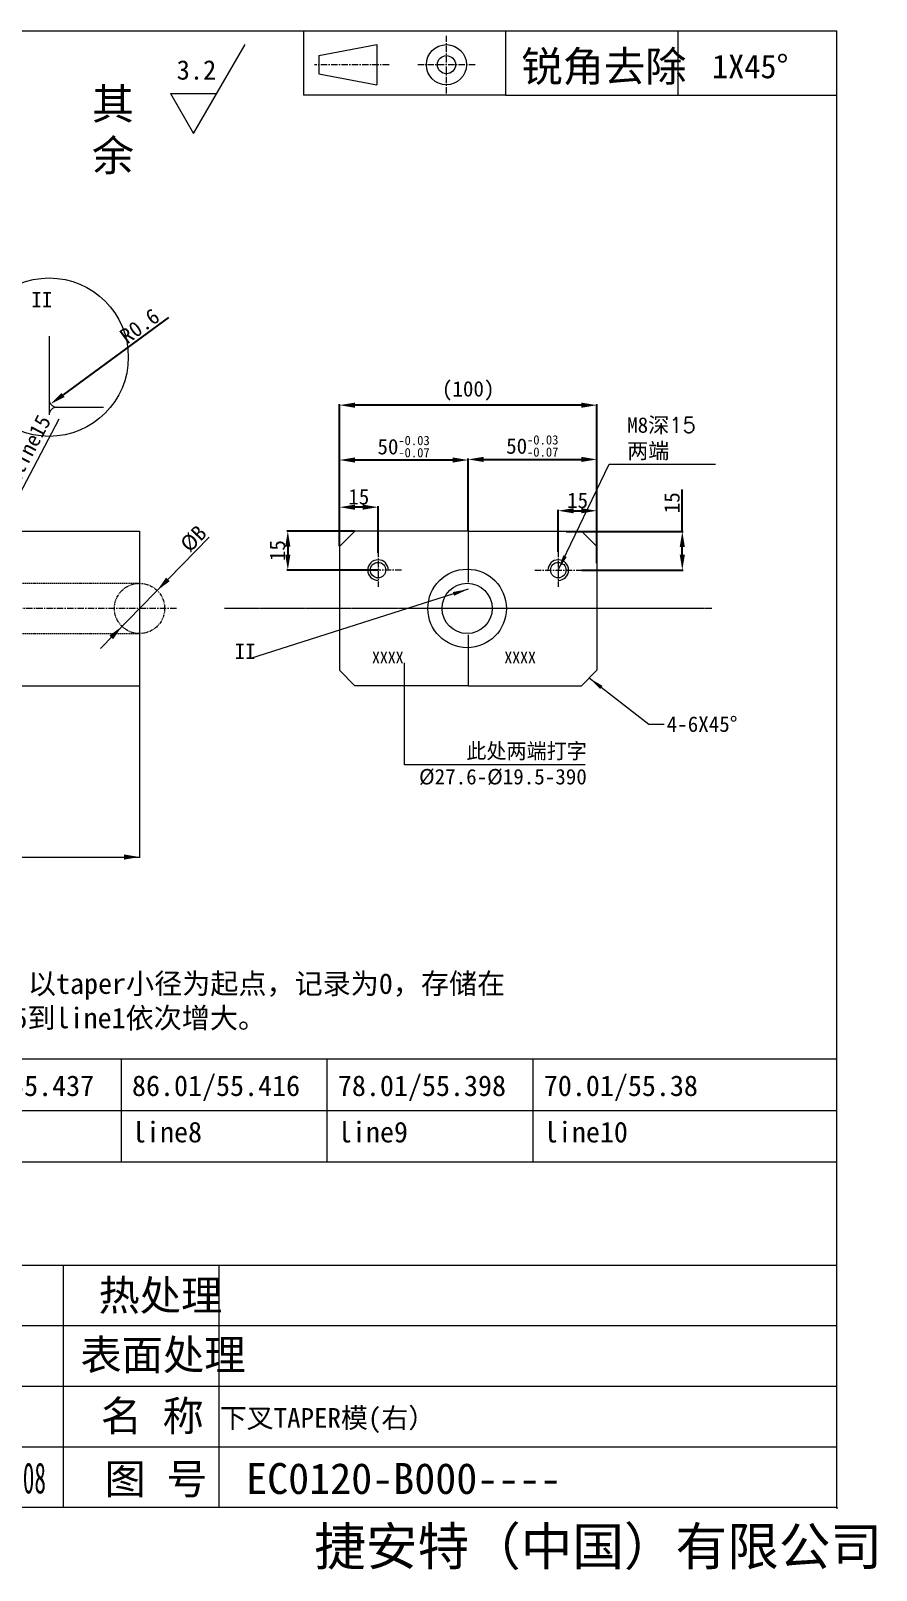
# Model space of a CAD drawing. Header units: inches. Extents: x 10015 to 10884, y -2280 to -1680.
# Drawn here: x 10555 to 10884, y -2280 to -1682 of the extents above; entities that cross this region are included whole.
import ezdxf

# ---------------------------------------------------------------- set-up
doc = ezdxf.new("R2010")
doc.units = ezdxf.units.IN
doc.header["$LTSCALE"] = 2
doc.header["$MEASUREMENT"] = 0
for name, pattern in [('CENTER', [2, 1.25, -0.25, 0.25, -0.25]), ('HIDDEN', [0.375, 0.25, -0.125]), ('PHANTOM2', [1.25, 0.625, -0.125, 0.125, -0.125, 0.125, -0.125])]:
    doc.linetypes.add(name, pattern=pattern)
doc.layers.get('0').update_dxf_attribs({"lineweight": 18})
doc.layers.get('DEFPOINTS').update_dxf_attribs({"lineweight": 18})
for name, color, linetype, lineweight in [('CEN', 1, 'CENTER', 18), ('CON', 2, 'Continuous', 18), ('DAS', 5, 'HIDDEN', 18), ('DIM', 7, 'Continuous', 18), ('F', 7, 'Continuous', 18), ('PHA', 4, 'PHANTOM2', 18)]:
    doc.layers.add(name, color=color, linetype=linetype, lineweight=lineweight)
doc.styles.add('ACISOTS', font='')
doc.styles.add('HZ', font='')
doc.styles.get('ACISOTS').set_extended_font_data('宋体')
doc.styles.get('HZ').set_extended_font_data('宋体')
doc.dimstyles.new('11', dxfattribs={"dimscale": 2, "dimtxt": 3, "dimasz": 3, "dimexe": 1.25, "dimexo": 0.625, "dimgap": 0.5, "dimtad": 1, "dimtxsty": 'Standard', "dimcen": 2.5, "dimdle": 6, "dimazin": 3, "dimtfac": 1, "dimtmove": 0, "dimatfit": 3})

# ---------------------------------------------------------------- blocks, each defined once
blk = doc.blocks.new('*X28')
at = {"layer": 'DIM', "linetype": 'Continuous'}
for points in [[(10532.18, -1897.72), (10535.85, -1892.88), (10534.08, -1891.95)], [(10523.1, -1914.98), (10521.19, -1920.75), (10519.42, -1919.82)]]:
    blk.add_hatch(color=0, dxfattribs=at).paths.add_polyline_path(points, flags=0)
at = {"layer": 'DIM', "color": 0, "linetype": 'Continuous'}
blk.add_line((10566.28, -1832.88), (10517.51, -1925.6), dxfattribs=at)
at = {"layer": 'DIM', "color": 0, "insert": (10544.83, -1863.05), "char_height": 6, "width": 146.7486, "attachment_point": 5, "rotation": 62.25624}
blk.add_mtext('%%CB 形线起点line15', dxfattribs=at)
blk = doc.blocks.new('*X29')
at = {"layer": 'DIM', "linetype": 'Continuous'}
for points in [[(10604.46, -1899.38), (10609.37, -1895.79), (10607.94, -1894.39)], [(10590.82, -1913.32), (10587.34, -1918.31), (10585.91, -1916.91)]]:
    blk.add_hatch(color=0, dxfattribs=at).paths.add_polyline_path(points, flags=0)
at = {"layer": 'DIM', "color": 0, "linetype": 'Continuous'}
blk.add_line((10624.65, -1878.74), (10582.43, -1921.9), dxfattribs=at)
at = {"layer": 'DIM', "color": 0, "insert": (10618.6, -1879.3), "char_height": 6, "width": 18.5028, "attachment_point": 5, "rotation": 45.62825}
blk.add_mtext('%%CB', dxfattribs=at)
blk = doc.blocks.new('*X33')
at = {"layer": 'DIM', "linetype": 'Continuous'}
for points in [[(10117.64, -2002.88), (10123.64, -2001.88), (10123.64, -2003.88)], [(10597.64, -2002.88), (10591.64, -2001.88), (10591.64, -2003.88)]]:
    blk.add_hatch(color=0, dxfattribs=at).paths.add_polyline_path(points, flags=0)
at = {"layer": 'DIM', "color": 0, "linetype": 'Continuous'}
for p, q in [((10597.64, -1906.48), (10597.64, -2003.24)), ((10117.64, -1936.48), (10117.64, -2003.24)), ((10117.64, -2002.88), (10597.64, -2002.88))]:
    blk.add_line(p, q, dxfattribs=at)
at = {"layer": 'DIM', "color": 0, "insert": (10352.27, -1998.36), "char_height": 6, "width": 25.1397, "attachment_point": 5}
blk.add_mtext('L_m', dxfattribs=at)
blk = doc.blocks.new('*X34')
at = {"layer": 'DIM', "linetype": 'Continuous'}
blk.add_hatch(color=0, dxfattribs=at).paths.add_polyline_path([(-29.13, 17.92), (-23.92, 14.84), (-24.84, 13.65)], flags=0)
at = {"layer": 'DIM', "color": 0, "linetype": 'Continuous'}
for p, q in [((-29.13, 17.92), (-6, 0)), ((-6, 0), (0, 0))]:
    blk.add_line(p, q, dxfattribs=at)
at = {"layer": 'DIM', "color": 0}
blk.add_line((0, 0), (0, 0), dxfattribs=at)
blk = doc.blocks.new('*X35')
at = {"layer": 'DIM'}
blk.add_hatch(color=0, dxfattribs=at).paths.add_polyline_path([(10567.34, -1822.66), (10568.53, -1824.27), (10563.09, -1827.01)], flags=0)
at = {"layer": 'DIM', "color": 0, "lineweight": -2}
blk.add_line((10608.94, -1793.44), (10567.93, -1823.47), dxfattribs=at)
at = {"layer": 'DIM', "color": 0, "insert": (10597.67, -1796.73), "char_height": 6, "width": 33.5664, "attachment_point": 5, "rotation": 36.22162}
blk.add_mtext('R0.6', dxfattribs=at)
blk = doc.blocks.new('*X36')
at = {"layer": 'DIM'}
for points in [[(10807.48, -1882.48), (10809.48, -1882.48), (10808.48, -1876.48)], [(10807.48, -1885.48), (10809.48, -1885.48), (10808.48, -1891.48)]]:
    blk.add_hatch(color=0, dxfattribs=at).paths.add_polyline_path(points, flags=0)
at = {"layer": 'DIM', "color": 0, "lineweight": -2}
for p, q in [((10808.48, -1876.48), (10808.48, -1860.19)), ((10763.42, -1876.48), (10808.84, -1876.48)), ((10808.48, -1885.48), (10808.48, -1882.48)), ((10769.42, -1891.48), (10808.84, -1891.48))]:
    blk.add_line(p, q, dxfattribs=at)
at = {"layer": 'DIM', "color": 0, "insert": (10804.48, -1865.33), "char_height": 6, "width": 14.1453, "attachment_point": 5, "rotation": 90}
blk.add_mtext('15', dxfattribs=at)
blk = doc.blocks.new('*X38')
at = {"layer": 'DIM', "color": 0, "char_height": 6, "attachment_point": 1}
for s, insert, width in [('50', (10759.09, -1892.17), 81.9486), ('{\\H0.6x;-0.03}', (10767.17, -1890.97), 49.6358), ('{\\H0.6x;-0.07}', (10767.17, -1895.69), 49.6358)]:
    blk.add_mtext(s, dxfattribs=dict(at, insert=insert, width=width))
blk = doc.blocks.new('*X37')
at = {"layer": 'DIM'}
for points in [[(10731.3, -1847.5), (10731.3, -1849.5), (10725.3, -1848.5)], [(10769.3, -1849.5), (10769.3, -1847.5), (10775.3, -1848.5)]]:
    blk.add_hatch(color=0, dxfattribs=at).paths.add_polyline_path(points, flags=0)
at = {"layer": 'DIM', "color": 0, "lineweight": -2}
for p, q in [((10725.3, -1876.23), (10725.3, -1848.14)), ((10731.3, -1848.5), (10769.3, -1848.5)), ((10775.3, -1888.73), (10775.3, -1848.14))]:
    blk.add_line(p, q, dxfattribs=at)
at = {"layer": 'DIM', "color": 0}
blk.add_blockref('*X38', (-19.04, 51.87), dxfattribs=at)
blk = doc.blocks.new('*X39')
at = {"layer": 'DIM'}
for points in [[(10766.3, -1867.43), (10766.3, -1869.43), (10760.3, -1868.43)], [(10769.3, -1867.43), (10769.3, -1869.43), (10775.3, -1868.43)]]:
    blk.add_hatch(color=0, dxfattribs=at).paths.add_polyline_path(points, flags=0)
at = {"layer": 'DIM', "color": 0, "lineweight": -2}
for p, q in [((10760.3, -1884.42), (10760.3, -1868.07)), ((10766.3, -1868.43), (10769.3, -1868.43)), ((10775.3, -1888.73), (10775.3, -1868.07))]:
    blk.add_line(p, q, dxfattribs=at)
at = {"layer": 'DIM', "color": 0, "insert": (10767.8, -1864.43), "char_height": 6, "width": 14.1453, "attachment_point": 5}
blk.add_mtext('15', dxfattribs=at)
blk = doc.blocks.new('*X40')
at = {"layer": 'DIM', "linetype": 'Continuous'}
blk.add_hatch(color=0, dxfattribs=at).paths.add_polyline_path([(-61.05, -41.11), (-59.12, -35.38), (-57.77, -36.03)], flags=0)
at = {"layer": 'DIM', "color": 0, "linetype": 'Continuous'}
for p, q in [((-61.05, -41.11), (-41.29, 0)), ((-41.29, 0), (-35.29, 0)), ((-35.29, 0), (0, 0))]:
    blk.add_line(p, q, dxfattribs=at)
at = {"layer": 'DIM', "color": 0}
blk.add_line((0, 0), (0, 0), dxfattribs=at)
blk = doc.blocks.new('*X41')
at = {"layer": 'DIM'}
for points in [[(10656.23, -1882.35), (10654.23, -1882.35), (10655.23, -1876.35)], [(10654.23, -1885.48), (10656.23, -1885.48), (10655.23, -1891.48)]]:
    blk.add_hatch(color=0, dxfattribs=at).paths.add_polyline_path(points, flags=0)
at = {"layer": 'DIM', "color": 0, "lineweight": -2}
for p, q in [((10681.17, -1876.35), (10654.87, -1876.35)), ((10655.23, -1882.35), (10655.23, -1885.48)), ((10690.22, -1891.48), (10654.87, -1891.48))]:
    blk.add_line(p, q, dxfattribs=at)
at = {"layer": 'DIM', "color": 0, "insert": (10651.23, -1883.91), "char_height": 6, "width": 14.1453, "attachment_point": 5, "rotation": 90}
blk.add_mtext('15', dxfattribs=at)
blk = doc.blocks.new('*X42')
at = {"layer": 'DIM'}
for points in [[(10681.3, -1866.04), (10681.3, -1868.04), (10675.3, -1867.04)], [(10684.3, -1868.04), (10684.3, -1866.04), (10690.3, -1867.04)]]:
    blk.add_hatch(color=0, dxfattribs=at).paths.add_polyline_path(points, flags=0)
at = {"layer": 'DIM', "color": 0, "lineweight": -2}
for p, q in [((10675.3, -1876.1), (10675.3, -1866.68)), ((10684.3, -1867.04), (10681.3, -1867.04)), ((10690.3, -1884.83), (10690.3, -1866.68))]:
    blk.add_line(p, q, dxfattribs=at)
at = {"layer": 'DIM', "color": 0, "insert": (10682.8, -1863.04), "char_height": 6, "width": 14.1453, "attachment_point": 5}
blk.add_mtext('15', dxfattribs=at)
blk = doc.blocks.new('*X44')
at = {"layer": 'DIM', "color": 0, "char_height": 6, "attachment_point": 1}
for s, insert, width in [('50', (10709.09, -1892.41), 81.9486), ('{\\H0.6x;-0.03}', (10717.17, -1891.21), 49.6358), ('{\\H0.6x;-0.07}', (10717.17, -1895.93), 49.6358)]:
    blk.add_mtext(s, dxfattribs=dict(at, insert=insert, width=width))
blk = doc.blocks.new('*X43')
at = {"layer": 'DIM'}
for points in [[(10681.3, -1847.74), (10681.3, -1849.74), (10675.3, -1848.74)], [(10719.3, -1849.74), (10719.3, -1847.74), (10725.3, -1848.74)]]:
    blk.add_hatch(color=0, dxfattribs=at).paths.add_polyline_path(points, flags=0)
at = {"layer": 'DIM', "color": 0, "lineweight": -2}
for p, q in [((10675.3, -1876.1), (10675.3, -1848.38)), ((10719.3, -1848.74), (10681.3, -1848.74)), ((10725.3, -1876.23), (10725.3, -1848.38))]:
    blk.add_line(p, q, dxfattribs=at)
at = {"layer": 'DIM', "color": 0}
blk.add_blockref('*X44', (-19.04, 51.87), dxfattribs=at)
blk = doc.blocks.new('*X45')
at = {"layer": 'DIM', "linetype": 'Continuous'}
blk.add_hatch(color=0, dxfattribs=at).paths.add_polyline_path([(84.61, 26.93), (79.12, 24.4), (78.67, 25.83)], flags=0)
at = {"layer": 'DIM', "color": 0, "linetype": 'Continuous'}
blk.add_line((84.61, 26.93), (0, 0), dxfattribs=at)
at = {"layer": 'DIM', "color": 0}
blk.add_line((0, 0), (0, 0), dxfattribs=at)
blk = doc.blocks.new('*X46')
at = {"layer": 'DIM'}
for points in [[(10681.3, -1826.44), (10681.3, -1828.44), (10675.3, -1827.44)], [(10769.3, -1828.44), (10769.3, -1826.44), (10775.3, -1827.44)]]:
    blk.add_hatch(color=0, dxfattribs=at).paths.add_polyline_path(points, flags=0)
at = {"layer": 'DIM', "color": 0, "lineweight": -2}
for p, q in [((10675.3, -1882.23), (10675.3, -1827.08)), ((10769.3, -1827.44), (10681.3, -1827.44)), ((10775.3, -1876.35), (10775.3, -1827.08))]:
    blk.add_line(p, q, dxfattribs=at)
at = {"layer": 'DIM', "color": 0, "insert": (10725.3, -1821.88), "char_height": 6, "width": 35.4637, "attachment_point": 5}
blk.add_mtext('(100)', dxfattribs=at)

msp = doc.modelspace()

# ---------------------------------------------------------------- linework, layer by layer
for centre in [(10690.297, -1891.475), (10760.297, -1891.475)]:
    msp.add_circle(centre, 3)
at = {"layer": 'CEN'}
for p, q in [((10716.853, -1706.408), (10716.853, -1684.089)), ((10694.552, -1695.248), (10665.644, -1695.248)), ((10728.019, -1695.248), (10705.687, -1695.248)), ((10690.297, -1883.91), (10690.297, -1897.975)), ((10760.297, -1883.91), (10760.297, -1897.975)), ((10699.385, -1891.475), (10681.303, -1891.475)), ((10751.209, -1891.475), (10769.291, -1891.475)), ((10612.022, -1906.35), (10137.638, -1906.35))]:
    msp.add_line(p, q, dxfattribs=at)
at = {"layer": 'CEN', "ltscale": 0.25}
msp.add_line((10819.915, -1906.35), (10630.68, -1906.35), dxfattribs=at)
at = {"layer": 'CON'}
for p, q in [((10117.638, -1876.35), (10597.638, -1876.35)), ((10597.638, -1876.35), (10597.638, -1936.35)), ((10675.297, -1882.35), (10681.297, -1876.35)), ((10725.297, -1876.35), (10681.297, -1876.35)), ((10725.297, -1876.35), (10725.297, -1896.144)), ((10725.297, -1876.35), (10769.297, -1876.35)), ((10769.297, -1876.35), (10775.297, -1882.35)), ((10675.297, -1882.35), (10675.297, -1906.35)), ((10775.297, -1882.35), (10775.297, -1930.35)), ((10675.297, -1906.35), (10675.297, -1930.35)), ((10725.297, -1916.557), (10725.297, -1936.35)), ((10681.297, -1936.35), (10675.297, -1930.35)), ((10769.297, -1936.35), (10775.297, -1930.35)), ((10117.638, -1936.35), (10597.638, -1936.35)), ((10725.297, -1936.35), (10681.297, -1936.35)), ((10725.297, -1936.35), (10769.297, -1936.35))]:
    msp.add_line(p, q, dxfattribs=at)
for radius in [15.25, 9.75]:
    msp.add_circle((10724.891, -1906.35), radius, dxfattribs=at)
at = {"layer": 'DAS'}
for p, q in [((10527.638, -1896.602), (10597.638, -1896.602)), ((10527.638, -1916.099), (10597.638, -1916.099))]:
    msp.add_line(p, q, dxfattribs=at)
at = {"layer": 'DEFPOINTS'}
msp.add_line((10868.55, -2255.358), (10868.55, -2255.986), dxfattribs=at)
at = {"layer": 'DIM'}
for p, q in [((10661.368, -1682.076), (10661.368, -1707.065)), ((10739.809, -1682.076), (10739.809, -1707.065)), ((10806.812, -1707.065), (10806.812, -1682.076)), ((10868.55, -2255.358), (10868.55, -1682.076)), ((10618.646, -1721.996), (10638.641, -1687.365)), ((10667.279, -1691.718), (10689.857, -1687.451)), ((10689.857, -1687.451), (10689.857, -1703.046)), ((10667.279, -1691.718), (10667.279, -1698.779)), ((10667.279, -1698.779), (10689.857, -1703.046)), ((10609.66, -1706.431), (10627.633, -1706.431)), ((10609.66, -1706.431), (10618.646, -1721.996)), ((10739.809, -1707.065), (10661.368, -1707.065)), ((10739.809, -1707.065), (10868.55, -1707.065)), ((10562.514, -1800.694), (10562.514, -1825.241)), ((10562.514, -1811.802), (10562.514, -1830.582)), ((10565.514, -1828.241), (10583.67, -1828.241)), ((10700.468, -1927.541), (10700.459, -1967.033)), ((10770.772, -1967.033), (10700.459, -1967.033)), ((10015.117, -2081.281), (10868.55, -2081.281)), ((10590.58, -2121.281), (10590.58, -2081.281)), ((10670.58, -2121.281), (10670.58, -2081.281)), ((10750.58, -2121.281), (10750.58, -2081.281)), ((10015.117, -2101.281), (10868.55, -2101.281)), ((10015.117, -2121.281), (10868.55, -2121.281)), ((10015.117, -2161.281), (10868.55, -2161.281)), ((10628.557, -2255.358), (10628.557, -2161.281)), ((10015.117, -2184.801), (10868.55, -2184.801)), ((10015.117, -2208.32), (10868.55, -2208.32)), ((10015.117, -2231.839), (10868.55, -2231.839))]:
    msp.add_line(p, q, dxfattribs=at)
for points in [[(10015.117, -1682.076), (10868.55, -1682.076)], [(10568.049, -2255.358), (10568.049, -2161.281)], [(10365.855, -2255.358), (10868.55, -2255.358)]]:
    msp.add_lwpolyline(points, dxfattribs=at)
for centre, radius in [((10716.853, -1695.248), 7.797), ((10716.853, -1695.248), 3.531), ((10562.514, -1808.802), 30.749)]:
    msp.add_circle(centre, radius, dxfattribs=at)
for centre, radius, start, end in [((10565.514, -1825.241), 3, 180, 270), ((10565.514, -1831.241), 3, 90, 180), ((10690.297, -1891.475), 4, 0, 270), ((10760.297, -1891.475), 4, 270, 180)]:
    msp.add_arc(centre, radius, start, end, dxfattribs=at)
at = {"layer": 'F'}
msp.add_line((10568.049, -2255.358), (10868.55, -2255.358), dxfattribs=at)
at = {"layer": 'PHA'}
msp.add_circle((10597.638, -1906.35), 9.748, dxfattribs=at)

# ---------------------------------------------------------------- block references
at = {"layer": 'DIM'}
for name, p in [('*X40', (10821.343, -1850.364)), ('*X45', (10640.685, -1925.831)), ('*X34', (10801.422, -1951.272))]:
    msp.add_blockref(name, p, dxfattribs=at)

# ---------------------------------------------------------------- texts
for s, height, style, p in [('锐角去除', 11.7596, 'HZ', (10745.952, -1701.795)), ('94.01/55.437', 8, 'ACISOTS', (10514.693, -2095.668)), ('86.01/55.416', 8, 'ACISOTS', (10594.693, -2095.668)), ('78.01/55.398', 8, 'ACISOTS', (10674.693, -2095.668)), ('70.01/55.38', 8, 'ACISOTS', (10754.693, -2095.668)), ('line8', 8, 'ACISOTS', (10594.693, -2113.668)), ('line9', 8, 'ACISOTS', (10674.693, -2113.668)), ('line10', 8, 'ACISOTS', (10754.693, -2113.668)), ('热处理', 11.7596, 'HZ', (10581.685, -2178.931)), ('表面处理', 11.7596, 'HZ', (10574.644, -2202.006)), ('下叉TAPER模(右）', 7.68, 'HZ', (10628.79, -2224.493)), ('EC0120-B000----', 12, 'HZ', (10639.037, -2250.171)), ('捷安特（中国）有限公司', 14.69954, 'HZ', (10665.511, -2277.856))]:
    msp.add_text(s, height=height, dxfattribs=dict(at, style=style)).set_placement(p)
for s, height, p in [('1X45%%D', 9.2066, (10820.033, -1700.516)), ('II', 6, (10634.585, -1926.017))]:
    msp.add_text(s, height=height, dxfattribs=at).set_placement(p)
at = {"layer": 'DIM', "style": 'HZ', "width": 0.55}
msp.add_text('2024.06.08', height=12, dxfattribs=at).set_placement((10516.367, -2249.967))
at = {"layer": 'DIM'}
for s, insert, char_height, width, attachment_point in [('3.2', (10612.056, -1693.505), 7.5306, 18.69188, 1), ('II', (10563.742, -1789.437), 6, 13.94413, 9), ('M8{\\fromans|b0|i0|c134|p2;深15\\P两端}', (10787.052, -1840.475), 6, 54.59315, 4), ('XXXX', (10700.194, -1923.16), 4.5, 13.09, 3), ('XXXX', (10739.358, -1923.16), 4.5, 13.09, 1), ('4-6X45%%D', (10802.422, -1948.272), 6, 57.11732, 1), ('此处两端打字\\P%%C27.6-%%C19.5-390', (10771.388, -1958.682), 6, 84.29276, 3)]:
    msp.add_mtext(s, dxfattribs=dict(at, insert=insert, char_height=char_height, width=width, attachment_point=attachment_point))
for s, insert, char_height, width, attachment_point, style in [('其余', (10579.13, -1704.486), 12, 27.84503, 1, 'HZ'), ('形线数据读取方式：以taper小径为起点，记录为0，存储在line15中，从line15到line1依次增大。', (10456.053, -2048.015), 8, 288.46289, 1, 'ACISOTS'), ('名 称', (10582.539, -2227.037), 11.7596, 60.50628, 7, 'HZ'), ('图 号', (10583.984, -2251.51), 11.7596, 58.04266, 7, 'HZ')]:
    msp.add_mtext(s, dxfattribs=dict(at, insert=insert, char_height=char_height, width=width, attachment_point=attachment_point, style=style))

# ---------------------------------------------------------------- dimensions: what is measured, and where the dimension line sits
dim = msp.add_radius_dim(center=(10565.514, -1825.241), mpoint=(10563.094, -1827.014), text='R0.6', dimstyle='11', override={"dimpost": 'R<>', "dimsah": 1, "dimadec": 2, "dimtmove": 1}, dxfattribs=at)
dim.commit()
dim.dimension.update_dxf_attribs({"geometry": '*X35', "text_midpoint": (10600.035, -1799.955), "dimtype": 164})
for p1, p2, text, picture, middle in [((10523.1, -1914.978), (10532.176, -1897.723), '%%CB 形线起点line15', '*X28', (10549.205, -1865.348)), ((10590.821, -1913.319), (10604.455, -1899.382), '%%CB', '*X29', (10621.413, -1882.048))]:
    dim = msp.add_diameter_dim_2p(p1=p1, p2=p2, text=text, dimstyle='11', override={"dimpost": '%%C<>', "dimsah": 1, "dimadec": 2}, dxfattribs=at)
    dim.commit()
    dim.dimension.update_dxf_attribs({"geometry": picture, "text_midpoint": middle, "dimtype": 163})
dim = msp.add_linear_dim(base=(10675.297, -1827.442), p1=(10775.297, -1876.475), p2=(10675.297, -1882.35), text='(<>)', dimstyle='11', override={"dimsah": 1, "dimadec": 2}, dxfattribs=at)
dim.commit()
dim.dimension.update_dxf_attribs({"geometry": '*X46', "text_midpoint": (10725.297, -1821.882)})
for base, p1, p2, override, picture, middle in [((10675.297, -1848.738), (10725.297, -1876.35), (10675.297, -1876.225), {"dimsah": 1, "dimtol": 1, "dimtp": -0.03, "dimtm": 0.07, "dimtfac": 0.6, "dimtzin": 8}, '*X43', (10700.297, -1843.538)), ((10775.297, -1848.503), (10725.297, -1876.35), (10775.297, -1888.85), {"dimsah": 1, "dimtol": 1, "dimtp": -0.03, "dimtm": 0.07, "dimtfac": 0.6, "dimtzin": 8}, '*X37', (10750.297, -1843.303)), ((10675.297, -1867.036), (10690.297, -1884.952), (10675.297, -1876.225), {"dimsah": 1, "dimadec": 2, "dimtzin": 8}, '*X42', (10682.797, -1863.036)), ((10775.297, -1868.434), (10760.297, -1884.542), (10775.297, -1888.85), {"dimsah": 1, "dimadec": 2, "dimtzin": 8}, '*X39', (10767.797, -1864.434))]:
    dim = msp.add_linear_dim(base=base, p1=p1, p2=p2, dimstyle='11', override=override, dxfattribs=at)
    dim.commit()
    dim.dimension.update_dxf_attribs({"geometry": picture, "text_midpoint": middle})
dim = msp.add_linear_dim(base=(10808.482, -1876.475), p1=(10769.291, -1891.475), p2=(10763.297, -1876.475), angle=90, dimstyle='11', override={"dimsah": 1, "dimadec": 2, "dimtzin": 8}, dxfattribs=at)
dim.commit()
dim.dimension.update_dxf_attribs({"geometry": '*X36', "text_midpoint": (10808.482, -1865.333), "dimtype": 160})
dim = msp.add_linear_dim(base=(10655.228, -1891.475), p1=(10681.297, -1876.35), p2=(10690.344, -1891.475), angle=270, text='15', dimstyle='11', override={"dimsah": 1}, dxfattribs=at)
dim.commit()
dim.dimension.update_dxf_attribs({"geometry": '*X41', "text_midpoint": (10655.228, -1883.913), "dimtype": 160})
dim = msp.add_linear_dim(base=(10597.638, -2002.875), p1=(10117.638, -1936.35), p2=(10597.638, -1906.35), text='L_m', dimstyle='11', override={"dimtoh": 1, "dimsah": 1, "dimadec": 2}, dxfattribs=at)
dim.commit()
dim.dimension.update_dxf_attribs({"geometry": '*X33', "text_midpoint": (10352.267, -1998.356), "dimtype": 160})

doc.saveas('drawing.dxf')
